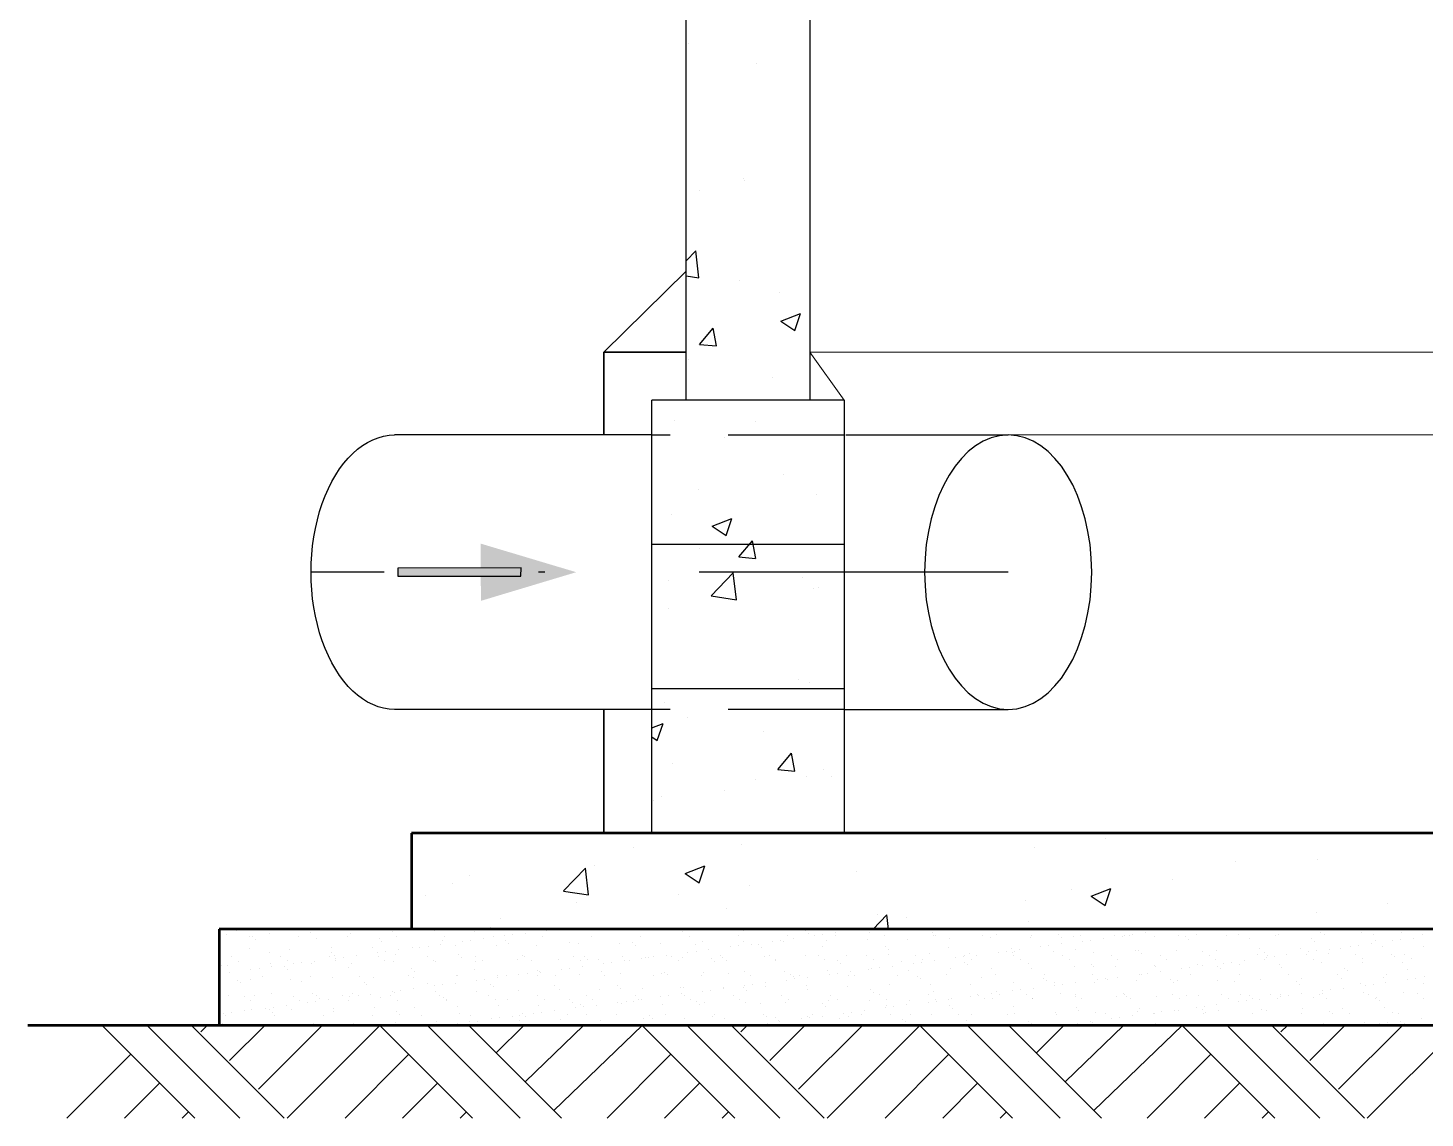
# Model space of a CAD drawing. Extents: x -160 to 364724, y -100 to 7353297.
# Drawn here: x 361997.13 to 362019.74, y 7349218.53 to 7349236.17 of the extents above; entities that cross this region are included whole.
import ezdxf

# ---------------------------------------------------------------- set-up
doc = ezdxf.new("R2010")
doc.units = 0
doc.header["$LTSCALE"] = 5
for name, pattern in [('HIDDEN', [0.375, 0.25, -0.125]), ('SGC_DASHDOT', [1, 0.5, -0.25, 0, -0.25]), ('SGC_HIDDEN', [0.375, 0.25, -0.125])]:
    doc.linetypes.add(name, pattern=pattern)
doc.layers.add('AL3', color=3, linetype='Continuous', lineweight=35)
for name, color, linetype in [('GER-SIMBOLOS', 1, 'Continuous'), ('PAREDE CONCRETO CORTE', 5, 'Continuous'), ('Paredes', 7, 'Continuous'), ('SGC-Eixos', 253, 'SGC_DASHDOT'), ('SGC-PONTAS', 1, 'SGC_HIDDEN'), ('SGC-Tubos (Desenho Bifilar)', 3, 'Continuous'), ('VEGETAÇÃO', 7, 'Continuous'), ('VISTA 2', 2, 'Continuous'), ('VISTA 3', 3, 'Continuous')]:
    doc.layers.add(name, color=color, linetype=linetype)

msp = doc.modelspace()

# ---------------------------------------------------------------- hatches: boundary and pattern name
at = {"linetype": 'HIDDEN', "ltscale": 40}
for points in [[(362004.462, 7349227.827), (362006.006, 7349227.365), (362004.463, 7349226.901)], [(362005.114, 7349227.433), (362005.11, 7349227.301), (362003.117, 7349227.3), (362003.12, 7349227.431)]]:
    msp.add_hatch(color=256, dxfattribs=at).paths.add_polyline_path(points)

# ---------------------------------------------------------------- linework, layer by layer
for p, q in [((362003.12, 7349227.431), (362003.117, 7349227.3)), ((362003.117, 7349227.3), (362005.11, 7349227.301)), ((362005.114, 7349227.433), (362003.12, 7349227.431)), ((362005.11, 7349227.301), (362005.114, 7349227.433))]:
    msp.add_line(p, q, dxfattribs=at)
at = {"layer": 'AL3', "linetype": 'Continuous', "lineweight": 30}
msp.add_line((362006.452, 7349230.925), (362007.786, 7349232.233), dxfattribs=at)
at = {"layer": 'AL3'}
for p, q in [((362006.452, 7349229.585), (362006.452, 7349230.925)), ((362007.786, 7349230.925), (362006.452, 7349230.925)), ((362006.452, 7349223.145), (362006.452, 7349225.145))]:
    msp.add_line(p, q, dxfattribs=at)
at = {"layer": 'GER-SIMBOLOS'}
for p, q in [((361999.834, 7349218.533), (361998.334, 7349220.033)), ((362000.563, 7349218.533), (361999.063, 7349220.033)), ((362001.281, 7349218.533), (361999.781, 7349220.033)), ((361999.932, 7349219.931), (362000.034, 7349220.033)), ((362000.397, 7349219.465), (362000.966, 7349220.033)), ((362000.863, 7349218.999), (362001.897, 7349220.033)), ((362001.329, 7349218.533), (362002.829, 7349220.033)), ((362004.329, 7349218.533), (362002.829, 7349220.033)), ((362005.1, 7349218.533), (362003.6, 7349220.033)), ((362005.766, 7349218.533), (362004.266, 7349220.033)), ((362004.713, 7349219.587), (362005.16, 7349220.033)), ((362005.179, 7349219.121), (362006.125, 7349220.033)), ((362005.645, 7349218.655), (362007.074, 7349220.033)), ((362008.574, 7349218.533), (362007.074, 7349220.033)), ((362009.303, 7349218.533), (362007.803, 7349220.033)), ((362010.021, 7349218.533), (362008.521, 7349220.033)), ((362008.672, 7349219.931), (362008.774, 7349220.033)), ((362009.138, 7349219.465), (362009.706, 7349220.033)), ((362009.603, 7349218.999), (362010.638, 7349220.033)), ((362010.069, 7349218.533), (362011.569, 7349220.033)), ((362013.069, 7349218.533), (362011.569, 7349220.033)), ((362013.841, 7349218.533), (362012.341, 7349220.033)), ((362014.506, 7349218.533), (362013.006, 7349220.033)), ((362013.453, 7349219.587), (362013.9, 7349220.033)), ((362013.919, 7349219.121), (362014.865, 7349220.033)), ((362014.385, 7349218.655), (362015.814, 7349220.033)), ((362017.314, 7349218.533), (362015.814, 7349220.033)), ((362018.043, 7349218.533), (362016.543, 7349220.033)), ((362018.762, 7349218.533), (362017.262, 7349220.033)), ((362017.412, 7349219.931), (362017.515, 7349220.033)), ((362017.878, 7349219.465), (362018.446, 7349220.033)), ((362018.343, 7349218.999), (362019.378, 7349220.033)), ((362018.809, 7349218.533), (362020.309, 7349220.033)), ((361997.765, 7349218.533), (361998.797, 7349219.565)), ((362002.265, 7349218.533), (362003.297, 7349219.565)), ((362006.505, 7349218.533), (362007.537, 7349219.565)), ((362011.005, 7349218.533), (362012.037, 7349219.565)), ((362015.245, 7349218.533), (362016.277, 7349219.565)), ((361998.697, 7349218.533), (361999.263, 7349219.1)), ((362003.197, 7349218.533), (362003.763, 7349219.1)), ((362007.437, 7349218.533), (362008.003, 7349219.1)), ((362011.937, 7349218.533), (362012.503, 7349219.1)), ((362016.177, 7349218.533), (362016.743, 7349219.1)), ((361999.628, 7349218.533), (361999.729, 7349218.634)), ((362004.128, 7349218.533), (362004.229, 7349218.634)), ((362008.368, 7349218.533), (362008.469, 7349218.634)), ((362012.868, 7349218.533), (362012.969, 7349218.634)), ((362017.109, 7349218.533), (362017.209, 7349218.634))]:
    msp.add_line(p, q, dxfattribs=at)
at = {"layer": 'PAREDE CONCRETO CORTE'}
for p, q in [((362009.786, 7349240.147), (362009.786, 7349230.147)), ((362007.786, 7349230.147), (362007.786, 7349236.647)), ((362007.23, 7349223.145), (362007.23, 7349230.147)), ((362010.342, 7349230.147), (362007.23, 7349230.147)), ((362009.786, 7349230.147), (362007.786, 7349230.147)), ((362010.342, 7349230.147), (362010.342, 7349223.141)), ((362010.342, 7349227.812), (362007.23, 7349227.812)), ((362010.342, 7349225.476), (362007.23, 7349225.476))]:
    msp.add_line(p, q, dxfattribs=at)
at = {"layer": 'Paredes', "color": 2, "linetype": 'Continuous', "lineweight": 0}
for p, q in [((362010.342, 7349230.147), (362009.786, 7349230.925)), ((362029.786, 7349230.925), (362009.786, 7349230.925)), ((362010.371, 7349229.585), (362029.23, 7349229.585))]:
    msp.add_line(p, q, dxfattribs=at)
at = {"layer": 'SGC-Eixos', "ltscale": 2}
msp.add_line((362012.997, 7349227.365), (362001.716, 7349227.365), dxfattribs=at)
at = {"layer": 'SGC-PONTAS', "ltscale": 1.5}
for p, q in [((362010.342, 7349229.581), (362007.23, 7349229.581)), ((362010.342, 7349225.141), (362007.23, 7349225.141))]:
    msp.add_line(p, q, dxfattribs=at)
at = {"layer": 'SGC-Tubos (Desenho Bifilar)'}
for p, q in [((362007.23, 7349229.585), (362003.068, 7349229.585)), ((362010.371, 7349229.585), (362012.997, 7349229.585)), ((362007.23, 7349225.145), (362003.068, 7349225.145)), ((362010.342, 7349225.145), (362012.997, 7349225.145))]:
    msp.add_line(p, q, dxfattribs=at)
at = {"layer": 'SGC-Tubos (Desenho Bifilar)', "extrusion": (0, 0, -1)}
msp.add_ellipse((362003.068, 7349227.365), major_axis=(0, -2.22), ratio=0.60934, start_param=0, end_param=3.141593, dxfattribs=at)
msp.add_ellipse((362012.997, 7349227.365), major_axis=(0, -2.22), ratio=0.609336, dxfattribs=at)
at = {"layer": 'VEGETAÇÃO', "color": 1, "linetype": 'Continuous'}
for p, q in [((362007.828, 7349235.912), (362007.828, 7349235.912)), ((362008.929, 7349235.595), (362008.929, 7349235.595)), ((362008.714, 7349233.738), (362008.714, 7349233.738)), ((362008.726, 7349233.701), (362008.726, 7349233.701)), ((362008.009, 7349233.537), (362008.009, 7349233.537)), ((362007.786, 7349232.401), (362007.941, 7349232.563)), ((362007.992, 7349232.128), (362007.941, 7349232.563)), ((362007.786, 7349232.16), (362007.992, 7349232.128)), ((362008.656, 7349232.085), (362008.656, 7349232.085)), ((362009.293, 7349231.888), (362009.293, 7349231.888)), ((362009.317, 7349231.426), (362009.637, 7349231.549)), ((362009.544, 7349231.273), (362009.637, 7349231.549)), ((362008.002, 7349231.05), (362008.222, 7349231.313)), ((362008.276, 7349231.026), (362008.224, 7349231.313)), ((362009.317, 7349231.426), (362009.544, 7349231.273)), ((362008.002, 7349231.05), (362008.275, 7349231.026)), ((362007.82, 7349230.809), (362007.82, 7349230.809)), ((362009.185, 7349230.51), (362009.185, 7349230.51)), ((362009.953, 7349230.146), (362009.953, 7349230.146)), ((362007.605, 7349229.824), (362007.605, 7349229.824)), ((362008.915, 7349229.805), (362008.915, 7349229.805)), ((362008.403, 7349229.552), (362008.403, 7349229.552)), ((362009.367, 7349228.938), (362009.367, 7349228.938)), ((362007.982, 7349228.707), (362007.982, 7349228.707)), ((362009.897, 7349228.624), (362009.897, 7349228.624)), ((362007.55, 7349228.302), (362007.55, 7349228.302)), ((362008.204, 7349228.111), (362008.524, 7349228.233)), ((362008.432, 7349227.957), (362008.524, 7349228.234)), ((362008.204, 7349228.111), (362008.432, 7349227.957)), ((362007.995, 7349227.748), (362007.995, 7349227.748)), ((362008.636, 7349227.611), (362008.857, 7349227.874)), ((362008.911, 7349227.587), (362008.858, 7349227.874)), ((362008.636, 7349227.611), (362008.91, 7349227.587)), ((362008.191, 7349226.981), (362008.547, 7349227.352)), ((362008.598, 7349226.918), (362008.547, 7349227.352)), ((362009.667, 7349227.283), (362009.667, 7349227.283)), ((362007.493, 7349227.228), (362007.493, 7349227.228)), ((362009.842, 7349227.102), (362009.842, 7349227.102)), ((362009.934, 7349227.125), (362009.934, 7349227.125)), ((362008.191, 7349226.981), (362008.598, 7349226.918)), ((362007.494, 7349226.78), (362007.494, 7349226.78)), ((362008.464, 7349225.48), (362008.464, 7349225.48)), ((362009.608, 7349225.631), (362009.608, 7349225.631)), ((362009.786, 7349225.58), (362009.786, 7349225.58)), ((362007.439, 7349225.258), (362007.439, 7349225.258)), ((362007.806, 7349225.02), (362007.806, 7349225.02)), ((362007.23, 7349224.848), (362007.412, 7349224.918)), ((362007.319, 7349224.642), (362007.412, 7349224.918)), ((362009.044, 7349224.788), (362009.044, 7349224.788)), ((362007.23, 7349224.702), (362007.319, 7349224.642)), ((362009.271, 7349224.172), (362009.491, 7349224.435)), ((362009.545, 7349224.148), (362009.492, 7349224.435)), ((362007.567, 7349224.277), (362007.567, 7349224.277)), ((362009.271, 7349224.172), (362009.544, 7349224.148)), ((362010.008, 7349224.174), (362010.008, 7349224.174)), ((362008.902, 7349224.016), (362008.902, 7349224.016)), ((362009.73, 7349224.058), (362009.73, 7349224.058)), ((362010.137, 7349224.056), (362010.137, 7349224.056)), ((362007.261, 7349223.677), (362007.261, 7349223.677)), ((362007.383, 7349223.736), (362007.383, 7349223.736)), ((362008.406, 7349223.828), (362008.406, 7349223.828)), ((362008.684, 7349222.96), (362008.684, 7349222.96)), ((362014.574, 7349223.054), (362014.574, 7349223.054)), ((362006.938, 7349222.918), (362006.938, 7349222.918)), ((362013.429, 7349222.903), (362013.429, 7349222.903)), ((362018.007, 7349222.717), (362018.007, 7349222.717)), ((362005.8, 7349222.207), (362006.156, 7349222.578)), ((362006.207, 7349222.144), (362006.156, 7349222.578)), ((362006.309, 7349222.617), (362006.309, 7349222.617)), ((362007.769, 7349222.492), (362008.089, 7349222.615)), ((362007.769, 7349222.492), (362007.997, 7349222.339)), ((362007.997, 7349222.339), (362008.09, 7349222.615)), ((362010.542, 7349222.523), (362010.542, 7349222.523)), ((362016.683, 7349222.691), (362016.683, 7349222.691)), ((362004, 7349222.324), (362004, 7349222.324)), ((362004.272, 7349222.46), (362004.272, 7349222.46)), ((362008.81, 7349222.295), (362008.81, 7349222.295)), ((362015.66, 7349222.395), (362015.66, 7349222.395)), ((362003.562, 7349222.128), (362003.562, 7349222.128)), ((362005.8, 7349222.206), (362006.207, 7349222.143)), ((362007.666, 7349222.144), (362007.666, 7349222.144)), ((362013.285, 7349222.053), (362013.285, 7349222.053)), ((362014.017, 7349222.233), (362014.017, 7349222.233)), ((362014.34, 7349222.126), (362014.66, 7349222.249)), ((362014.34, 7349222.126), (362014.567, 7349221.972)), ((362014.567, 7349221.972), (362014.66, 7349222.249)), ((362006.003, 7349222.025), (362006.003, 7349222.025)), ((362008.443, 7349221.922), (362008.443, 7349221.922)), ((362010.813, 7349221.589), (362011.036, 7349221.821)), ((362010.884, 7349221.819), (362010.884, 7349221.819)), ((362011.063, 7349221.589), (362011.036, 7349221.821)), ((362017.99, 7349221.859), (362017.99, 7349221.859)), ((362019.135, 7349222.009), (362019.135, 7349222.009)), ((362004.61, 7349221.589), (362004.628, 7349221.611)), ((362004.633, 7349221.589), (362004.629, 7349221.611)), ((362004.778, 7349221.764), (362004.778, 7349221.764)), ((362005.661, 7349221.587), (362005.661, 7349221.587)), ((362006.356, 7349221.587), (362006.356, 7349221.587)), ((362010.976, 7349221.76), (362010.976, 7349221.76)), ((362011.35, 7349221.775), (362011.35, 7349221.775)), ((362013.325, 7349221.716), (362013.325, 7349221.716)), ((362015.765, 7349221.613), (362015.765, 7349221.613)), ((362000.354, 7349221.497), (362000.354, 7349221.497)), ((362000.508, 7349221.566), (362000.508, 7349221.566)), ((362000.64, 7349221.584), (362000.64, 7349221.584)), ((362000.717, 7349221.464), (362000.717, 7349221.464)), ((362000.768, 7349221.463), (362000.768, 7349221.463)), ((362000.815, 7349221.42), (362000.815, 7349221.42)), ((362001.04, 7349221.521), (362001.04, 7349221.521)), ((362001.508, 7349221.466), (362001.508, 7349221.466)), ((362001.704, 7349221.53), (362001.704, 7349221.53)), ((362001.8, 7349221.441), (362001.8, 7349221.441)), ((362002.299, 7349221.467), (362002.299, 7349221.467)), ((362002.354, 7349221.527), (362002.354, 7349221.527)), ((362002.816, 7349221.432), (362002.816, 7349221.432)), ((362002.863, 7349221.389), (362002.863, 7349221.389)), ((362003.04, 7349221.551), (362003.04, 7349221.551)), ((362003.09, 7349221.469), (362003.09, 7349221.469)), ((362003.705, 7349221.56), (362003.705, 7349221.56)), ((362003.847, 7349221.41), (362003.847, 7349221.41)), ((362003.881, 7349221.47), (362003.881, 7349221.47)), ((362004.161, 7349221.39), (362004.161, 7349221.39)), ((362004.293, 7349221.407), (362004.293, 7349221.407)), ((362004.355, 7349221.557), (362004.355, 7349221.557)), ((362004.5, 7349221.434), (362004.5, 7349221.434)), ((362004.672, 7349221.472), (362004.672, 7349221.472)), ((362004.845, 7349221.48), (362004.845, 7349221.48)), ((362004.864, 7349221.401), (362004.864, 7349221.401)), ((362004.977, 7349221.497), (362004.977, 7349221.497)), ((362005.041, 7349221.581), (362005.041, 7349221.581)), ((362005.183, 7349221.524), (362005.183, 7349221.524)), ((362005.463, 7349221.473), (362005.463, 7349221.473)), ((362005.528, 7349221.57), (362005.528, 7349221.57)), ((362005.674, 7349221.581), (362005.674, 7349221.581)), ((362005.895, 7349221.379), (362005.895, 7349221.379)), ((362006.254, 7349221.475), (362006.254, 7349221.475)), ((362006.714, 7349221.36), (362006.714, 7349221.36)), ((362006.911, 7349221.37), (362006.911, 7349221.37)), ((362007.045, 7349221.476), (362007.045, 7349221.476)), ((362007.722, 7349221.55), (362007.722, 7349221.55)), ((362007.836, 7349221.477), (362007.836, 7349221.477)), ((362008.05, 7349221.382), (362008.05, 7349221.382)), ((362008.627, 7349221.479), (362008.627, 7349221.479)), ((362008.706, 7349221.57), (362008.706, 7349221.57)), ((362008.715, 7349221.39), (362008.715, 7349221.39)), ((362009.181, 7349221.393), (362009.181, 7349221.393)), ((362009.313, 7349221.41), (362009.313, 7349221.41)), ((362009.365, 7349221.387), (362009.365, 7349221.387)), ((362009.418, 7349221.48), (362009.418, 7349221.48)), ((362009.52, 7349221.438), (362009.52, 7349221.438)), ((362009.723, 7349221.562), (362009.723, 7349221.562)), ((362009.769, 7349221.519), (362009.769, 7349221.519)), ((362009.865, 7349221.483), (362009.865, 7349221.483)), ((362009.997, 7349221.5), (362009.997, 7349221.5)), ((362010.051, 7349221.412), (362010.051, 7349221.412)), ((362010.204, 7349221.528), (362010.204, 7349221.528)), ((362010.209, 7349221.482), (362010.209, 7349221.482)), ((362010.549, 7349221.573), (362010.549, 7349221.573)), ((362010.715, 7349221.42), (362010.715, 7349221.42)), ((362010.754, 7349221.539), (362010.754, 7349221.539)), ((362011, 7349221.483), (362011, 7349221.483)), ((362011.365, 7349221.417), (362011.365, 7349221.417)), ((362011.77, 7349221.53), (362011.77, 7349221.53)), ((362011.791, 7349221.485), (362011.791, 7349221.485)), ((362011.817, 7349221.487), (362011.817, 7349221.487)), ((362012.051, 7349221.442), (362012.051, 7349221.442)), ((362012.582, 7349221.486), (362012.582, 7349221.486)), ((362012.716, 7349221.45), (362012.716, 7349221.45)), ((362012.802, 7349221.508), (362012.802, 7349221.508)), ((362013.366, 7349221.447), (362013.366, 7349221.447)), ((362013.373, 7349221.487), (362013.373, 7349221.487)), ((362013.818, 7349221.499), (362013.818, 7349221.499)), ((362013.865, 7349221.456), (362013.865, 7349221.456)), ((362014.052, 7349221.472), (362014.052, 7349221.472)), ((362014.164, 7349221.489), (362014.164, 7349221.489)), ((362014.201, 7349221.396), (362014.201, 7349221.396)), ((362014.333, 7349221.414), (362014.333, 7349221.414)), ((362014.54, 7349221.441), (362014.54, 7349221.441)), ((362014.717, 7349221.481), (362014.717, 7349221.481)), ((362014.849, 7349221.477), (362014.849, 7349221.477)), ((362014.885, 7349221.486), (362014.885, 7349221.486)), ((362014.955, 7349221.49), (362014.955, 7349221.49)), ((362015.017, 7349221.504), (362015.017, 7349221.504)), ((362015.224, 7349221.531), (362015.224, 7349221.531)), ((362015.366, 7349221.477), (362015.366, 7349221.477)), ((362015.569, 7349221.576), (362015.569, 7349221.576)), ((362015.746, 7349221.492), (362015.746, 7349221.492)), ((362015.866, 7349221.468), (362015.866, 7349221.468)), ((362015.913, 7349221.425), (362015.913, 7349221.425)), ((362016.052, 7349221.502), (362016.052, 7349221.502)), ((362016.537, 7349221.493), (362016.537, 7349221.493)), ((362016.717, 7349221.511), (362016.717, 7349221.511)), ((362016.897, 7349221.446), (362016.897, 7349221.446)), ((362017.328, 7349221.495), (362017.328, 7349221.495)), ((362017.367, 7349221.507), (362017.367, 7349221.507)), ((362017.913, 7349221.437), (362017.913, 7349221.437)), ((362017.96, 7349221.394), (362017.96, 7349221.394)), ((362018.053, 7349221.532), (362018.053, 7349221.532)), ((362018.119, 7349221.496), (362018.119, 7349221.496)), ((362018.718, 7349221.541), (362018.718, 7349221.541)), ((362018.91, 7349221.498), (362018.91, 7349221.498)), ((362018.945, 7349221.414), (362018.945, 7349221.414)), ((362019.221, 7349221.4), (362019.221, 7349221.4)), ((362019.354, 7349221.417), (362019.354, 7349221.417)), ((362019.368, 7349221.538), (362019.368, 7349221.538)), ((362019.56, 7349221.444), (362019.56, 7349221.444)), ((362019.701, 7349221.499), (362019.701, 7349221.499)), ((362000.429, 7349221.142), (362000.429, 7349221.142)), ((362000.712, 7349221.27), (362000.712, 7349221.27)), ((362001.036, 7349221.218), (362001.036, 7349221.218)), ((362001.22, 7349221.144), (362001.22, 7349221.144)), ((362001.362, 7349221.267), (362001.362, 7349221.267)), ((362002.011, 7349221.145), (362002.011, 7349221.145)), ((362002.048, 7349221.292), (362002.048, 7349221.292)), ((362002.052, 7349221.209), (362002.052, 7349221.209)), ((362002.099, 7349221.166), (362002.099, 7349221.166)), ((362002.242, 7349221.137), (362002.242, 7349221.137)), ((362002.449, 7349221.164), (362002.449, 7349221.164)), ((362002.713, 7349221.3), (362002.713, 7349221.3)), ((362002.794, 7349221.21), (362002.794, 7349221.21)), ((362002.802, 7349221.147), (362002.802, 7349221.147)), ((362002.926, 7349221.227), (362002.926, 7349221.227)), ((362003.084, 7349221.187), (362003.084, 7349221.187)), ((362003.132, 7349221.254), (362003.132, 7349221.254)), ((362003.363, 7349221.297), (362003.363, 7349221.297)), ((362003.477, 7349221.3), (362003.477, 7349221.3)), ((362003.593, 7349221.148), (362003.593, 7349221.148)), ((362003.609, 7349221.317), (362003.609, 7349221.317)), ((362003.816, 7349221.344), (362003.816, 7349221.344)), ((362004.049, 7349221.322), (362004.049, 7349221.322)), ((362004.1, 7349221.178), (362004.1, 7349221.178)), ((362004.147, 7349221.135), (362004.147, 7349221.135)), ((362004.384, 7349221.149), (362004.384, 7349221.149)), ((362004.713, 7349221.33), (362004.713, 7349221.33)), ((362004.91, 7349221.358), (362004.91, 7349221.358)), ((362005.131, 7349221.156), (362005.131, 7349221.156)), ((362005.175, 7349221.151), (362005.175, 7349221.151)), ((362005.363, 7349221.327), (362005.363, 7349221.327)), ((362005.966, 7349221.152), (362005.966, 7349221.152)), ((362006.049, 7349221.352), (362006.049, 7349221.352)), ((362006.148, 7349221.147), (362006.148, 7349221.147)), ((362006.757, 7349221.154), (362006.757, 7349221.154)), ((362006.958, 7349221.327), (362006.958, 7349221.327)), ((362007.262, 7349221.14), (362007.262, 7349221.14)), ((362007.364, 7349221.357), (362007.364, 7349221.357)), ((362007.469, 7349221.168), (362007.469, 7349221.168)), ((362007.548, 7349221.155), (362007.548, 7349221.155)), ((362007.814, 7349221.213), (362007.814, 7349221.213)), ((362007.943, 7349221.347), (362007.943, 7349221.347)), ((362007.946, 7349221.23), (362007.946, 7349221.23)), ((362008.152, 7349221.258), (362008.152, 7349221.258)), ((362008.339, 7349221.157), (362008.339, 7349221.157)), ((362008.497, 7349221.303), (362008.497, 7349221.303)), ((362008.63, 7349221.32), (362008.63, 7349221.32)), ((362008.836, 7349221.348), (362008.836, 7349221.348)), ((362008.959, 7349221.339), (362008.959, 7349221.339)), ((362009.006, 7349221.296), (362009.006, 7349221.296)), ((362009.058, 7349221.152), (362009.058, 7349221.152)), ((362009.13, 7349221.158), (362009.13, 7349221.158)), ((362009.723, 7349221.161), (362009.723, 7349221.161)), ((362009.921, 7349221.16), (362009.921, 7349221.16)), ((362009.99, 7349221.316), (362009.99, 7349221.316)), ((362010.373, 7349221.158), (362010.373, 7349221.158)), ((362010.712, 7349221.161), (362010.712, 7349221.161)), ((362011.007, 7349221.307), (362011.007, 7349221.307)), ((362011.054, 7349221.265), (362011.054, 7349221.265)), ((362011.059, 7349221.182), (362011.059, 7349221.182)), ((362011.503, 7349221.162), (362011.503, 7349221.162)), ((362011.724, 7349221.191), (362011.724, 7349221.191)), ((362012.038, 7349221.285), (362012.038, 7349221.285)), ((362012.282, 7349221.144), (362012.282, 7349221.144)), ((362012.294, 7349221.164), (362012.294, 7349221.164)), ((362012.373, 7349221.188), (362012.373, 7349221.188)), ((362012.489, 7349221.171), (362012.489, 7349221.171)), ((362012.834, 7349221.216), (362012.834, 7349221.216)), ((362012.966, 7349221.234), (362012.966, 7349221.234)), ((362013.054, 7349221.276), (362013.054, 7349221.276)), ((362013.06, 7349221.212), (362013.06, 7349221.212)), ((362013.085, 7349221.165), (362013.085, 7349221.165)), ((362013.101, 7349221.233), (362013.101, 7349221.233)), ((362013.173, 7349221.261), (362013.173, 7349221.261)), ((362013.518, 7349221.306), (362013.518, 7349221.306)), ((362013.65, 7349221.324), (362013.65, 7349221.324)), ((362013.724, 7349221.221), (362013.724, 7349221.221)), ((362013.856, 7349221.351), (362013.856, 7349221.351)), ((362013.876, 7349221.167), (362013.876, 7349221.167)), ((362014.086, 7349221.254), (362014.086, 7349221.254)), ((362014.374, 7349221.218), (362014.374, 7349221.218)), ((362014.667, 7349221.168), (362014.667, 7349221.168)), ((362015.06, 7349221.242), (362015.06, 7349221.242)), ((362015.102, 7349221.245), (362015.102, 7349221.245)), ((362015.149, 7349221.202), (362015.149, 7349221.202)), ((362015.458, 7349221.17), (362015.458, 7349221.17)), ((362015.725, 7349221.251), (362015.725, 7349221.251)), ((362016.134, 7349221.223), (362016.134, 7349221.223)), ((362016.249, 7349221.171), (362016.249, 7349221.171)), ((362016.375, 7349221.248), (362016.375, 7349221.248)), ((362017.04, 7349221.172), (362017.04, 7349221.172)), ((362017.061, 7349221.272), (362017.061, 7349221.272)), ((362017.15, 7349221.214), (362017.15, 7349221.214)), ((362017.197, 7349221.171), (362017.197, 7349221.171)), ((362017.302, 7349221.147), (362017.302, 7349221.147)), ((362017.509, 7349221.174), (362017.509, 7349221.174)), ((362017.726, 7349221.281), (362017.726, 7349221.281)), ((362017.831, 7349221.174), (362017.831, 7349221.174)), ((362017.854, 7349221.22), (362017.854, 7349221.22)), ((362017.986, 7349221.237), (362017.986, 7349221.237)), ((362018.181, 7349221.191), (362018.181, 7349221.191)), ((362018.193, 7349221.264), (362018.193, 7349221.264)), ((362018.375, 7349221.278), (362018.375, 7349221.278)), ((362018.538, 7349221.31), (362018.538, 7349221.31)), ((362018.622, 7349221.175), (362018.622, 7349221.175)), ((362018.67, 7349221.327), (362018.67, 7349221.327)), ((362018.876, 7349221.354), (362018.876, 7349221.354)), ((362019.061, 7349221.303), (362019.061, 7349221.303)), ((362019.198, 7349221.183), (362019.198, 7349221.183)), ((362019.244, 7349221.14), (362019.244, 7349221.14)), ((362019.413, 7349221.177), (362019.413, 7349221.177)), ((362019.726, 7349221.311), (362019.726, 7349221.311)), ((362000.272, 7349220.995), (362000.272, 7349220.995)), ((362000.37, 7349221.007), (362000.37, 7349221.007)), ((362000.536, 7349221.074), (362000.536, 7349221.074)), ((362000.742, 7349220.94), (362000.742, 7349220.94)), ((362000.875, 7349220.957), (362000.875, 7349220.957)), ((362001.056, 7349221.032), (362001.056, 7349221.032)), ((362001.081, 7349220.984), (362001.081, 7349220.984)), ((362001.289, 7349220.986), (362001.289, 7349220.986)), ((362001.327, 7349221.076), (362001.327, 7349221.076)), ((362001.336, 7349220.943), (362001.336, 7349220.943)), ((362001.426, 7349221.03), (362001.426, 7349221.03)), ((362001.558, 7349221.047), (362001.558, 7349221.047)), ((362001.72, 7349221.04), (362001.72, 7349221.04)), ((362001.765, 7349221.074), (362001.765, 7349221.074)), ((362002.11, 7349221.12), (362002.11, 7349221.12)), ((362002.118, 7349221.077), (362002.118, 7349221.077)), ((362002.32, 7349220.964), (362002.32, 7349220.964)), ((362002.37, 7349221.037), (362002.37, 7349221.037)), ((362002.909, 7349221.078), (362002.909, 7349221.078)), ((362003.056, 7349221.062), (362003.056, 7349221.062)), ((362003.336, 7349220.955), (362003.336, 7349220.955)), ((362003.383, 7349220.912), (362003.383, 7349220.912)), ((362003.7, 7349221.08), (362003.7, 7349221.08)), ((362003.721, 7349221.07), (362003.721, 7349221.07)), ((362004.368, 7349220.933), (362004.368, 7349220.933)), ((362004.371, 7349221.067), (362004.371, 7349221.067)), ((362004.491, 7349221.081), (362004.491, 7349221.081)), ((362005.057, 7349221.092), (362005.057, 7349221.092)), ((362005.282, 7349221.083), (362005.282, 7349221.083)), ((362005.384, 7349220.924), (362005.384, 7349220.924)), ((362005.722, 7349221.1), (362005.722, 7349221.1)), ((362005.763, 7349220.943), (362005.763, 7349220.943)), ((362005.895, 7349220.96), (362005.895, 7349220.96)), ((362006.073, 7349221.084), (362006.073, 7349221.084)), ((362006.101, 7349220.988), (362006.101, 7349220.988)), ((362006.195, 7349221.104), (362006.195, 7349221.104)), ((362006.372, 7349221.097), (362006.372, 7349221.097)), ((362006.446, 7349221.033), (362006.446, 7349221.033)), ((362006.578, 7349221.05), (362006.578, 7349221.05)), ((362006.785, 7349221.078), (362006.785, 7349221.078)), ((362006.864, 7349221.086), (362006.864, 7349221.086)), ((362007.058, 7349221.122), (362007.058, 7349221.122)), ((362007.13, 7349221.123), (362007.13, 7349221.123)), ((362007.179, 7349221.124), (362007.179, 7349221.124)), ((362007.655, 7349221.087), (362007.655, 7349221.087)), ((362007.722, 7349221.131), (362007.722, 7349221.131)), ((362008.195, 7349221.116), (362008.195, 7349221.116)), ((362008.242, 7349221.073), (362008.242, 7349221.073)), ((362008.372, 7349221.127), (362008.372, 7349221.127)), ((362008.446, 7349221.088), (362008.446, 7349221.088)), ((362009.227, 7349221.093), (362009.227, 7349221.093)), ((362009.237, 7349221.09), (362009.237, 7349221.09)), ((362010.028, 7349221.091), (362010.028, 7349221.091)), ((362010.067, 7349220.922), (362010.067, 7349220.922)), ((362010.243, 7349221.085), (362010.243, 7349221.085)), ((362010.29, 7349221.042), (362010.29, 7349221.042)), ((362010.731, 7349220.931), (362010.731, 7349220.931)), ((362010.783, 7349220.946), (362010.783, 7349220.946)), ((362010.819, 7349221.093), (362010.819, 7349221.093)), ((362010.915, 7349220.964), (362010.915, 7349220.964)), ((362011.121, 7349220.991), (362011.121, 7349220.991)), ((362011.275, 7349221.062), (362011.275, 7349221.062)), ((362011.381, 7349220.928), (362011.381, 7349220.928)), ((362011.466, 7349221.036), (362011.466, 7349221.036)), ((362011.599, 7349221.054), (362011.599, 7349221.054)), ((362011.61, 7349221.094), (362011.61, 7349221.094)), ((362011.805, 7349221.081), (362011.805, 7349221.081)), ((362012.067, 7349220.953), (362012.067, 7349220.953)), ((362012.15, 7349221.126), (362012.15, 7349221.126)), ((362012.291, 7349221.053), (362012.291, 7349221.053)), ((362012.338, 7349221.01), (362012.338, 7349221.01)), ((362012.401, 7349221.096), (362012.401, 7349221.096)), ((362012.732, 7349220.961), (362012.732, 7349220.961)), ((362013.192, 7349221.097), (362013.192, 7349221.097)), ((362013.322, 7349221.031), (362013.322, 7349221.031)), ((362013.382, 7349220.958), (362013.382, 7349220.958)), ((362013.983, 7349221.099), (362013.983, 7349221.099)), ((362014.068, 7349220.983), (362014.068, 7349220.983)), ((362014.339, 7349221.022), (362014.339, 7349221.022)), ((362014.385, 7349220.979), (362014.385, 7349220.979)), ((362014.733, 7349220.991), (362014.733, 7349220.991)), ((362014.774, 7349221.1), (362014.774, 7349221.1)), ((362015.37, 7349221), (362015.37, 7349221)), ((362015.382, 7349220.988), (362015.382, 7349220.988)), ((362015.565, 7349221.101), (362015.565, 7349221.101)), ((362015.803, 7349220.949), (362015.803, 7349220.949)), ((362015.935, 7349220.967), (362015.935, 7349220.967)), ((362016.068, 7349221.013), (362016.068, 7349221.013)), ((362016.142, 7349220.994), (362016.142, 7349220.994)), ((362016.356, 7349221.103), (362016.356, 7349221.103)), ((362016.386, 7349220.991), (362016.386, 7349220.991)), ((362016.433, 7349220.948), (362016.433, 7349220.948)), ((362016.487, 7349221.039), (362016.487, 7349221.039)), ((362016.619, 7349221.057), (362016.619, 7349221.057)), ((362016.733, 7349221.021), (362016.733, 7349221.021)), ((362016.825, 7349221.084), (362016.825, 7349221.084)), ((362017.147, 7349221.104), (362017.147, 7349221.104)), ((362017.17, 7349221.13), (362017.17, 7349221.13)), ((362017.383, 7349221.018), (362017.383, 7349221.018)), ((362017.418, 7349220.968), (362017.418, 7349220.968)), ((362017.938, 7349221.106), (362017.938, 7349221.106)), ((362018.069, 7349221.043), (362018.069, 7349221.043)), ((362018.434, 7349220.96), (362018.434, 7349220.96)), ((362018.481, 7349220.917), (362018.481, 7349220.917)), ((362018.729, 7349221.107), (362018.729, 7349221.107)), ((362018.734, 7349221.051), (362018.734, 7349221.051)), ((362019.384, 7349221.048), (362019.384, 7349221.048)), ((362019.465, 7349220.937), (362019.465, 7349220.937)), ((362019.52, 7349221.109), (362019.52, 7349221.109)), ((362000.397, 7349220.894), (362000.397, 7349220.894)), ((362000.525, 7349220.763), (362000.525, 7349220.763)), ((362000.572, 7349220.72), (362000.572, 7349220.72)), ((362000.728, 7349220.781), (362000.728, 7349220.781)), ((362000.922, 7349220.828), (362000.922, 7349220.828)), ((362001.378, 7349220.777), (362001.378, 7349220.777)), ((362001.557, 7349220.741), (362001.557, 7349220.741)), ((362001.713, 7349220.83), (362001.713, 7349220.83)), ((362002.064, 7349220.802), (362002.064, 7349220.802)), ((362002.504, 7349220.831), (362002.504, 7349220.831)), ((362002.573, 7349220.732), (362002.573, 7349220.732)), ((362002.62, 7349220.689), (362002.62, 7349220.689)), ((362002.729, 7349220.811), (362002.729, 7349220.811)), ((362003.295, 7349220.833), (362003.295, 7349220.833)), ((362003.379, 7349220.808), (362003.379, 7349220.808)), ((362003.604, 7349220.71), (362003.604, 7349220.71)), ((362003.844, 7349220.69), (362003.844, 7349220.69)), ((362004.05, 7349220.717), (362004.05, 7349220.717)), ((362004.065, 7349220.832), (362004.065, 7349220.832)), ((362004.086, 7349220.834), (362004.086, 7349220.834)), ((362004.395, 7349220.763), (362004.395, 7349220.763)), ((362004.527, 7349220.78), (362004.527, 7349220.78)), ((362004.621, 7349220.701), (362004.621, 7349220.701)), ((362004.729, 7349220.841), (362004.729, 7349220.841)), ((362004.734, 7349220.807), (362004.734, 7349220.807)), ((362004.877, 7349220.836), (362004.877, 7349220.836)), ((362005.079, 7349220.853), (362005.079, 7349220.853)), ((362005.211, 7349220.87), (362005.211, 7349220.87)), ((362005.379, 7349220.838), (362005.379, 7349220.838)), ((362005.418, 7349220.898), (362005.418, 7349220.898)), ((362005.431, 7349220.881), (362005.431, 7349220.881)), ((362005.668, 7349220.837), (362005.668, 7349220.837)), ((362006.065, 7349220.862), (362006.065, 7349220.862)), ((362006.416, 7349220.901), (362006.416, 7349220.901)), ((362006.459, 7349220.838), (362006.459, 7349220.838)), ((362006.73, 7349220.871), (362006.73, 7349220.871)), ((362007.25, 7349220.84), (362007.25, 7349220.84)), ((362007.38, 7349220.868), (362007.38, 7349220.868)), ((362007.432, 7349220.893), (362007.432, 7349220.893)), ((362007.479, 7349220.85), (362007.479, 7349220.85)), ((362008.041, 7349220.841), (362008.041, 7349220.841)), ((362008.066, 7349220.892), (362008.066, 7349220.892)), ((362008.463, 7349220.87), (362008.463, 7349220.87)), ((362008.731, 7349220.901), (362008.731, 7349220.901)), ((362008.832, 7349220.843), (362008.832, 7349220.843)), ((362008.864, 7349220.694), (362008.864, 7349220.694)), ((362009.07, 7349220.721), (362009.07, 7349220.721)), ((362009.381, 7349220.898), (362009.381, 7349220.898)), ((362009.415, 7349220.766), (362009.415, 7349220.766)), ((362009.48, 7349220.862), (362009.48, 7349220.862)), ((362009.526, 7349220.819), (362009.526, 7349220.819)), ((362009.547, 7349220.784), (362009.547, 7349220.784)), ((362009.623, 7349220.844), (362009.623, 7349220.844)), ((362009.754, 7349220.811), (362009.754, 7349220.811)), ((362010.099, 7349220.856), (362010.099, 7349220.856)), ((362010.231, 7349220.874), (362010.231, 7349220.874)), ((362010.414, 7349220.846), (362010.414, 7349220.846)), ((362010.438, 7349220.901), (362010.438, 7349220.901)), ((362010.511, 7349220.839), (362010.511, 7349220.839)), ((362011.075, 7349220.693), (362011.075, 7349220.693)), ((362011.205, 7349220.847), (362011.205, 7349220.847)), ((362011.527, 7349220.83), (362011.527, 7349220.83)), ((362011.574, 7349220.787), (362011.574, 7349220.787)), ((362011.74, 7349220.701), (362011.74, 7349220.701)), ((362011.996, 7349220.849), (362011.996, 7349220.849)), ((362012.389, 7349220.698), (362012.389, 7349220.698)), ((362012.559, 7349220.808), (362012.559, 7349220.808)), ((362012.787, 7349220.85), (362012.787, 7349220.85)), ((362013.076, 7349220.723), (362013.076, 7349220.723)), ((362013.575, 7349220.799), (362013.575, 7349220.799)), ((362013.578, 7349220.851), (362013.578, 7349220.851)), ((362013.622, 7349220.756), (362013.622, 7349220.756)), ((362013.74, 7349220.731), (362013.74, 7349220.731)), ((362013.884, 7349220.697), (362013.884, 7349220.697)), ((362014.09, 7349220.724), (362014.09, 7349220.724)), ((362014.369, 7349220.853), (362014.369, 7349220.853)), ((362014.39, 7349220.728), (362014.39, 7349220.728)), ((362014.435, 7349220.769), (362014.435, 7349220.769)), ((362014.568, 7349220.787), (362014.568, 7349220.787)), ((362014.606, 7349220.777), (362014.606, 7349220.777)), ((362014.774, 7349220.814), (362014.774, 7349220.814)), ((362015.076, 7349220.753), (362015.076, 7349220.753)), ((362015.119, 7349220.859), (362015.119, 7349220.859)), ((362015.16, 7349220.854), (362015.16, 7349220.854)), ((362015.251, 7349220.877), (362015.251, 7349220.877)), ((362015.458, 7349220.904), (362015.458, 7349220.904)), ((362015.623, 7349220.768), (362015.623, 7349220.768)), ((362015.67, 7349220.725), (362015.67, 7349220.725)), ((362015.741, 7349220.761), (362015.741, 7349220.761)), ((362015.951, 7349220.856), (362015.951, 7349220.856)), ((362016.391, 7349220.758), (362016.391, 7349220.758)), ((362016.654, 7349220.746), (362016.654, 7349220.746)), ((362016.742, 7349220.857), (362016.742, 7349220.857)), ((362017.077, 7349220.783), (362017.077, 7349220.783)), ((362017.533, 7349220.859), (362017.533, 7349220.859)), ((362017.671, 7349220.737), (362017.671, 7349220.737)), ((362017.717, 7349220.694), (362017.717, 7349220.694)), ((362017.742, 7349220.792), (362017.742, 7349220.792)), ((362018.324, 7349220.86), (362018.324, 7349220.86)), ((362018.391, 7349220.788), (362018.391, 7349220.788)), ((362018.702, 7349220.714), (362018.702, 7349220.714)), ((362018.772, 7349220.683), (362018.772, 7349220.683)), ((362018.904, 7349220.7), (362018.904, 7349220.7)), ((362019.077, 7349220.813), (362019.077, 7349220.813)), ((362019.111, 7349220.727), (362019.111, 7349220.727)), ((362019.115, 7349220.861), (362019.115, 7349220.861)), ((362019.456, 7349220.773), (362019.456, 7349220.773)), ((362019.588, 7349220.79), (362019.588, 7349220.79)), ((362019.718, 7349220.706), (362019.718, 7349220.706)), ((362019.742, 7349220.822), (362019.742, 7349220.822)), ((362000.386, 7349220.518), (362000.386, 7349220.518)), ((362000.634, 7349220.506), (362000.634, 7349220.506)), ((362000.793, 7349220.518), (362000.793, 7349220.518)), ((362001.072, 7349220.542), (362001.072, 7349220.542)), ((362001.425, 7349220.508), (362001.425, 7349220.508)), ((362001.736, 7349220.551), (362001.736, 7349220.551)), ((362001.809, 7349220.509), (362001.809, 7349220.509)), ((362001.856, 7349220.466), (362001.856, 7349220.466)), ((362002.216, 7349220.509), (362002.216, 7349220.509)), ((362002.344, 7349220.493), (362002.344, 7349220.493)), ((362002.386, 7349220.548), (362002.386, 7349220.548)), ((362002.476, 7349220.51), (362002.476, 7349220.51)), ((362002.683, 7349220.537), (362002.683, 7349220.537)), ((362002.841, 7349220.487), (362002.841, 7349220.487)), ((362003.007, 7349220.511), (362003.007, 7349220.511)), ((362003.028, 7349220.583), (362003.028, 7349220.583)), ((362003.072, 7349220.572), (362003.072, 7349220.572)), ((362003.16, 7349220.6), (362003.16, 7349220.6)), ((362003.366, 7349220.627), (362003.366, 7349220.627)), ((362003.711, 7349220.673), (362003.711, 7349220.673)), ((362003.737, 7349220.581), (362003.737, 7349220.581)), ((362003.798, 7349220.512), (362003.798, 7349220.512)), ((362003.857, 7349220.478), (362003.857, 7349220.478)), ((362004.387, 7349220.578), (362004.387, 7349220.578)), ((362004.589, 7349220.513), (362004.589, 7349220.513)), ((362004.667, 7349220.658), (362004.667, 7349220.658)), ((362004.888, 7349220.456), (362004.888, 7349220.456)), ((362005.073, 7349220.603), (362005.073, 7349220.603)), ((362005.38, 7349220.515), (362005.38, 7349220.515)), ((362005.652, 7349220.679), (362005.652, 7349220.679)), ((362005.738, 7349220.611), (362005.738, 7349220.611)), ((362006.171, 7349220.516), (362006.171, 7349220.516)), ((362006.388, 7349220.608), (362006.388, 7349220.608)), ((362006.668, 7349220.67), (362006.668, 7349220.67)), ((362006.715, 7349220.627), (362006.715, 7349220.627)), ((362006.962, 7349220.518), (362006.962, 7349220.518)), ((362007.074, 7349220.633), (362007.074, 7349220.633)), ((362007.364, 7349220.496), (362007.364, 7349220.496)), ((362007.496, 7349220.514), (362007.496, 7349220.514)), ((362007.7, 7349220.647), (362007.7, 7349220.647)), ((362007.703, 7349220.541), (362007.703, 7349220.541)), ((362007.738, 7349220.641), (362007.738, 7349220.641)), ((362007.753, 7349220.519), (362007.753, 7349220.519)), ((362008.048, 7349220.586), (362008.048, 7349220.586)), ((362008.18, 7349220.604), (362008.18, 7349220.604)), ((362008.387, 7349220.631), (362008.387, 7349220.631)), ((362008.388, 7349220.638), (362008.388, 7349220.638)), ((362008.544, 7349220.521), (362008.544, 7349220.521)), ((362008.716, 7349220.639), (362008.716, 7349220.639)), ((362008.732, 7349220.676), (362008.732, 7349220.676)), ((362008.763, 7349220.596), (362008.763, 7349220.596)), ((362009.074, 7349220.663), (362009.074, 7349220.663)), ((362009.335, 7349220.522), (362009.335, 7349220.522)), ((362009.739, 7349220.671), (362009.739, 7349220.671)), ((362009.747, 7349220.616), (362009.747, 7349220.616)), ((362010.126, 7349220.524), (362010.126, 7349220.524)), ((362010.233, 7349220.455), (362010.233, 7349220.455)), ((362010.389, 7349220.668), (362010.389, 7349220.668)), ((362010.764, 7349220.607), (362010.764, 7349220.607)), ((362010.811, 7349220.565), (362010.811, 7349220.565)), ((362010.917, 7349220.525), (362010.917, 7349220.525)), ((362011.024, 7349220.457), (362011.024, 7349220.457)), ((362011.708, 7349220.526), (362011.708, 7349220.526)), ((362011.795, 7349220.585), (362011.795, 7349220.585)), ((362011.815, 7349220.458), (362011.815, 7349220.458)), ((362012.083, 7349220.463), (362012.083, 7349220.463)), ((362012.384, 7349220.499), (362012.384, 7349220.499)), ((362012.499, 7349220.528), (362012.499, 7349220.528)), ((362012.517, 7349220.517), (362012.517, 7349220.517)), ((362012.606, 7349220.46), (362012.606, 7349220.46)), ((362012.723, 7349220.544), (362012.723, 7349220.544)), ((362012.748, 7349220.472), (362012.748, 7349220.472)), ((362012.812, 7349220.576), (362012.812, 7349220.576)), ((362012.858, 7349220.533), (362012.858, 7349220.533)), ((362013.068, 7349220.589), (362013.068, 7349220.589)), ((362013.2, 7349220.607), (362013.2, 7349220.607)), ((362013.29, 7349220.529), (362013.29, 7349220.529)), ((362013.397, 7349220.461), (362013.397, 7349220.461)), ((362013.398, 7349220.469), (362013.398, 7349220.469)), ((362013.407, 7349220.634), (362013.407, 7349220.634)), ((362013.752, 7349220.679), (362013.752, 7349220.679)), ((362013.843, 7349220.554), (362013.843, 7349220.554)), ((362014.081, 7349220.531), (362014.081, 7349220.531)), ((362014.084, 7349220.493), (362014.084, 7349220.493)), ((362014.188, 7349220.462), (362014.188, 7349220.462)), ((362014.749, 7349220.502), (362014.749, 7349220.502)), ((362014.859, 7349220.545), (362014.859, 7349220.545)), ((362014.872, 7349220.532), (362014.872, 7349220.532)), ((362014.906, 7349220.502), (362014.906, 7349220.502)), ((362014.979, 7349220.464), (362014.979, 7349220.464)), ((362015.398, 7349220.499), (362015.398, 7349220.499)), ((362015.663, 7349220.534), (362015.663, 7349220.534)), ((362015.77, 7349220.465), (362015.77, 7349220.465)), ((362015.891, 7349220.523), (362015.891, 7349220.523)), ((362016.084, 7349220.523), (362016.084, 7349220.523)), ((362016.454, 7349220.535), (362016.454, 7349220.535)), ((362016.561, 7349220.467), (362016.561, 7349220.467)), ((362016.749, 7349220.532), (362016.749, 7349220.532)), ((362016.907, 7349220.514), (362016.907, 7349220.514)), ((362016.954, 7349220.471), (362016.954, 7349220.471)), ((362017.059, 7349220.457), (362017.059, 7349220.457)), ((362017.245, 7349220.536), (362017.245, 7349220.536)), ((362017.352, 7349220.468), (362017.352, 7349220.468)), ((362017.399, 7349220.529), (362017.399, 7349220.529)), ((362017.404, 7349220.503), (362017.404, 7349220.503)), ((362017.537, 7349220.52), (362017.537, 7349220.52)), ((362017.743, 7349220.547), (362017.743, 7349220.547)), ((362017.938, 7349220.491), (362017.938, 7349220.491)), ((362018.036, 7349220.538), (362018.036, 7349220.538)), ((362018.085, 7349220.553), (362018.085, 7349220.553)), ((362018.088, 7349220.593), (362018.088, 7349220.593)), ((362018.143, 7349220.47), (362018.143, 7349220.47)), ((362018.22, 7349220.61), (362018.22, 7349220.61)), ((362018.427, 7349220.637), (362018.427, 7349220.637)), ((362018.75, 7349220.562), (362018.75, 7349220.562)), ((362018.827, 7349220.539), (362018.827, 7349220.539)), ((362018.934, 7349220.471), (362018.934, 7349220.471)), ((362018.955, 7349220.483), (362018.955, 7349220.483)), ((362019.4, 7349220.559), (362019.4, 7349220.559)), ((362019.618, 7349220.541), (362019.618, 7349220.541)), ((362019.725, 7349220.473), (362019.725, 7349220.473)), ((362000.425, 7349220.24), (362000.425, 7349220.24)), ((362000.632, 7349220.267), (362000.632, 7349220.267)), ((362000.741, 7349220.438), (362000.741, 7349220.438)), ((362000.744, 7349220.291), (362000.744, 7349220.291)), ((362000.977, 7349220.313), (362000.977, 7349220.313)), ((362001.046, 7349220.286), (362001.046, 7349220.286)), ((362001.093, 7349220.243), (362001.093, 7349220.243)), ((362001.109, 7349220.33), (362001.109, 7349220.33)), ((362001.315, 7349220.357), (362001.315, 7349220.357)), ((362001.394, 7349220.288), (362001.394, 7349220.288)), ((362001.532, 7349220.439), (362001.532, 7349220.439)), ((362001.66, 7349220.403), (362001.66, 7349220.403)), ((362001.792, 7349220.42), (362001.792, 7349220.42)), ((362001.999, 7349220.447), (362001.999, 7349220.447)), ((362002.077, 7349220.264), (362002.077, 7349220.264)), ((362002.08, 7349220.313), (362002.08, 7349220.313)), ((362002.323, 7349220.441), (362002.323, 7349220.441)), ((362002.745, 7349220.321), (362002.745, 7349220.321)), ((362003.094, 7349220.255), (362003.094, 7349220.255)), ((362003.114, 7349220.442), (362003.114, 7349220.442)), ((362003.395, 7349220.318), (362003.395, 7349220.318)), ((362003.904, 7349220.435), (362003.904, 7349220.435)), ((362003.905, 7349220.444), (362003.905, 7349220.444)), ((362004.081, 7349220.343), (362004.081, 7349220.343)), ((362004.125, 7349220.233), (362004.125, 7349220.233)), ((362004.696, 7349220.445), (362004.696, 7349220.445)), ((362004.745, 7349220.351), (362004.745, 7349220.351)), ((362005.395, 7349220.348), (362005.395, 7349220.348)), ((362005.445, 7349220.244), (362005.445, 7349220.244)), ((362005.487, 7349220.447), (362005.487, 7349220.447)), ((362005.652, 7349220.271), (362005.652, 7349220.271)), ((362005.905, 7349220.447), (362005.905, 7349220.447)), ((362005.952, 7349220.404), (362005.952, 7349220.404)), ((362005.997, 7349220.316), (362005.997, 7349220.316)), ((362006.081, 7349220.373), (362006.081, 7349220.373)), ((362006.129, 7349220.334), (362006.129, 7349220.334)), ((362006.278, 7349220.448), (362006.278, 7349220.448)), ((362006.335, 7349220.361), (362006.335, 7349220.361)), ((362006.68, 7349220.406), (362006.68, 7349220.406)), ((362006.746, 7349220.381), (362006.746, 7349220.381)), ((362006.813, 7349220.424), (362006.813, 7349220.424)), ((362006.936, 7349220.424), (362006.936, 7349220.424)), ((362007.019, 7349220.451), (362007.019, 7349220.451)), ((362007.069, 7349220.45), (362007.069, 7349220.45)), ((362007.396, 7349220.378), (362007.396, 7349220.378)), ((362007.86, 7349220.451), (362007.86, 7349220.451)), ((362007.953, 7349220.416), (362007.953, 7349220.416)), ((362007.999, 7349220.373), (362007.999, 7349220.373)), ((362008.082, 7349220.403), (362008.082, 7349220.403)), ((362008.651, 7349220.452), (362008.651, 7349220.452)), ((362008.747, 7349220.411), (362008.747, 7349220.411)), ((362008.984, 7349220.393), (362008.984, 7349220.393)), ((362009.397, 7349220.408), (362009.397, 7349220.408)), ((362009.442, 7349220.454), (362009.442, 7349220.454)), ((362010, 7349220.385), (362010, 7349220.385)), ((362010.047, 7349220.342), (362010.047, 7349220.342)), ((362010.083, 7349220.433), (362010.083, 7349220.433)), ((362010.333, 7349220.229), (362010.333, 7349220.229)), ((362010.465, 7349220.247), (362010.465, 7349220.247)), ((362010.672, 7349220.274), (362010.672, 7349220.274)), ((362010.747, 7349220.442), (362010.747, 7349220.442)), ((362011.017, 7349220.319), (362011.017, 7349220.319)), ((362011.032, 7349220.362), (362011.032, 7349220.362)), ((362011.149, 7349220.337), (362011.149, 7349220.337)), ((362011.356, 7349220.364), (362011.356, 7349220.364)), ((362011.397, 7349220.438), (362011.397, 7349220.438)), ((362011.701, 7349220.409), (362011.701, 7349220.409)), ((362011.833, 7349220.427), (362011.833, 7349220.427)), ((362012.039, 7349220.454), (362012.039, 7349220.454)), ((362012.048, 7349220.353), (362012.048, 7349220.353)), ((362012.095, 7349220.31), (362012.095, 7349220.31)), ((362013.079, 7349220.331), (362013.079, 7349220.331)), ((362013.092, 7349220.233), (362013.092, 7349220.233)), ((362013.756, 7349220.242), (362013.756, 7349220.242)), ((362014.096, 7349220.322), (362014.096, 7349220.322)), ((362014.143, 7349220.279), (362014.143, 7349220.279)), ((362014.406, 7349220.239), (362014.406, 7349220.239)), ((362015.092, 7349220.264), (362015.092, 7349220.264)), ((362015.127, 7349220.3), (362015.127, 7349220.3)), ((362015.353, 7349220.233), (362015.353, 7349220.233)), ((362015.486, 7349220.25), (362015.486, 7349220.25)), ((362015.692, 7349220.277), (362015.692, 7349220.277)), ((362015.757, 7349220.272), (362015.757, 7349220.272)), ((362016.037, 7349220.323), (362016.037, 7349220.323)), ((362016.143, 7349220.291), (362016.143, 7349220.291)), ((362016.169, 7349220.34), (362016.169, 7349220.34)), ((362016.19, 7349220.248), (362016.19, 7349220.248)), ((362016.376, 7349220.367), (362016.376, 7349220.367)), ((362016.407, 7349220.269), (362016.407, 7349220.269)), ((362016.721, 7349220.413), (362016.721, 7349220.413)), ((362016.853, 7349220.43), (362016.853, 7349220.43)), ((362017.093, 7349220.294), (362017.093, 7349220.294)), ((362017.175, 7349220.268), (362017.175, 7349220.268)), ((362017.758, 7349220.302), (362017.758, 7349220.302)), ((362018.191, 7349220.26), (362018.191, 7349220.26)), ((362018.407, 7349220.299), (362018.407, 7349220.299)), ((362019.002, 7349220.44), (362019.002, 7349220.44)), ((362019.093, 7349220.324), (362019.093, 7349220.324)), ((362019.222, 7349220.237), (362019.222, 7349220.237)), ((362000.282, 7349220.063), (362000.282, 7349220.063)), ((362000.293, 7349220.223), (362000.293, 7349220.223)), ((362000.336, 7349220.191), (362000.336, 7349220.191)), ((362001.088, 7349220.053), (362001.088, 7349220.053)), ((362001.127, 7349220.192), (362001.127, 7349220.192)), ((362001.314, 7349220.041), (362001.314, 7349220.041)), ((362001.752, 7349220.061), (362001.752, 7349220.061)), ((362001.918, 7349220.194), (362001.918, 7349220.194)), ((362002.402, 7349220.058), (362002.402, 7349220.058)), ((362002.709, 7349220.195), (362002.709, 7349220.195)), ((362003.088, 7349220.083), (362003.088, 7349220.083)), ((362003.14, 7349220.212), (362003.14, 7349220.212)), ((362003.5, 7349220.197), (362003.5, 7349220.197)), ((362003.753, 7349220.092), (362003.753, 7349220.092)), ((362003.946, 7349220.046), (362003.946, 7349220.046)), ((362004.078, 7349220.063), (362004.078, 7349220.063)), ((362004.284, 7349220.091), (362004.284, 7349220.091)), ((362004.291, 7349220.198), (362004.291, 7349220.198)), ((362004.403, 7349220.088), (362004.403, 7349220.088)), ((362004.629, 7349220.136), (362004.629, 7349220.136)), ((362004.762, 7349220.154), (362004.762, 7349220.154)), ((362004.968, 7349220.181), (362004.968, 7349220.181)), ((362005.082, 7349220.2), (362005.082, 7349220.2)), ((362005.089, 7349220.113), (362005.089, 7349220.113)), ((362005.141, 7349220.224), (362005.141, 7349220.224)), ((362005.188, 7349220.181), (362005.188, 7349220.181)), ((362005.313, 7349220.226), (362005.313, 7349220.226)), ((362005.754, 7349220.122), (362005.754, 7349220.122)), ((362005.873, 7349220.201), (362005.873, 7349220.201)), ((362006.173, 7349220.202), (362006.173, 7349220.202)), ((362006.404, 7349220.119), (362006.404, 7349220.119)), ((362006.664, 7349220.202), (362006.664, 7349220.202)), ((362007.09, 7349220.143), (362007.09, 7349220.143)), ((362007.189, 7349220.193), (362007.189, 7349220.193)), ((362007.236, 7349220.15), (362007.236, 7349220.15)), ((362007.455, 7349220.204), (362007.455, 7349220.204)), ((362007.754, 7349220.152), (362007.754, 7349220.152)), ((362008.22, 7349220.17), (362008.22, 7349220.17)), ((362008.246, 7349220.205), (362008.246, 7349220.205)), ((362008.404, 7349220.149), (362008.404, 7349220.149)), ((362008.966, 7349220.049), (362008.966, 7349220.049)), ((362009.037, 7349220.207), (362009.037, 7349220.207)), ((362009.09, 7349220.173), (362009.09, 7349220.173)), ((362009.098, 7349220.067), (362009.098, 7349220.067)), ((362009.237, 7349220.162), (362009.237, 7349220.162)), ((362009.284, 7349220.119), (362009.284, 7349220.119)), ((362009.304, 7349220.094), (362009.304, 7349220.094)), ((362009.649, 7349220.139), (362009.649, 7349220.139)), ((362009.755, 7349220.182), (362009.755, 7349220.182)), ((362009.782, 7349220.157), (362009.782, 7349220.157)), ((362009.828, 7349220.208), (362009.828, 7349220.208)), ((362009.988, 7349220.184), (362009.988, 7349220.184)), ((362010.268, 7349220.139), (362010.268, 7349220.139)), ((362010.405, 7349220.179), (362010.405, 7349220.179)), ((362010.619, 7349220.21), (362010.619, 7349220.21)), ((362011.091, 7349220.203), (362011.091, 7349220.203)), ((362011.284, 7349220.13), (362011.284, 7349220.13)), ((362011.331, 7349220.088), (362011.331, 7349220.088)), ((362011.41, 7349220.211), (362011.41, 7349220.211)), ((362011.756, 7349220.212), (362011.756, 7349220.212)), ((362012.201, 7349220.212), (362012.201, 7349220.212)), ((362012.316, 7349220.108), (362012.316, 7349220.108)), ((362012.405, 7349220.209), (362012.405, 7349220.209)), ((362012.992, 7349220.214), (362012.992, 7349220.214)), ((362013.332, 7349220.099), (362013.332, 7349220.099)), ((362013.379, 7349220.056), (362013.379, 7349220.056)), ((362013.783, 7349220.215), (362013.783, 7349220.215)), ((362013.986, 7349220.053), (362013.986, 7349220.053)), ((362014.118, 7349220.07), (362014.118, 7349220.07)), ((362014.325, 7349220.097), (362014.325, 7349220.097)), ((362014.363, 7349220.077), (362014.363, 7349220.077)), ((362014.574, 7349220.217), (362014.574, 7349220.217)), ((362014.67, 7349220.143), (362014.67, 7349220.143)), ((362014.802, 7349220.16), (362014.802, 7349220.16)), ((362015.008, 7349220.187), (362015.008, 7349220.187)), ((362015.365, 7349220.218), (362015.365, 7349220.218)), ((362015.38, 7349220.068), (362015.38, 7349220.068)), ((362016.1, 7349220.034), (362016.1, 7349220.034)), ((362016.156, 7349220.22), (362016.156, 7349220.22)), ((362016.411, 7349220.046), (362016.411, 7349220.046)), ((362016.765, 7349220.042), (362016.765, 7349220.042)), ((362016.947, 7349220.221), (362016.947, 7349220.221)), ((362017.415, 7349220.039), (362017.415, 7349220.039)), ((362017.428, 7349220.037), (362017.428, 7349220.037)), ((362017.738, 7349220.223), (362017.738, 7349220.223)), ((362018.101, 7349220.064), (362018.101, 7349220.064)), ((362018.238, 7349220.217), (362018.238, 7349220.217)), ((362018.529, 7349220.224), (362018.529, 7349220.224)), ((362018.766, 7349220.072), (362018.766, 7349220.072)), ((362019.006, 7349220.056), (362019.006, 7349220.056)), ((362019.138, 7349220.073), (362019.138, 7349220.073)), ((362019.32, 7349220.225), (362019.32, 7349220.225)), ((362019.345, 7349220.1), (362019.345, 7349220.1)), ((362019.416, 7349220.069), (362019.416, 7349220.069)), ((362019.69, 7349220.146), (362019.69, 7349220.146))]:
    msp.add_line(p, q, dxfattribs=at)
at = {"layer": 'VISTA 2', "linetype": 'Continuous', "lineweight": 53}
for p, q in [((362039.344, 7349221.589), (362000.228, 7349221.589)), ((362000.228, 7349221.589), (362000.228, 7349220.033)), ((362042.346, 7349220.033), (361997.133, 7349220.033))]:
    msp.add_line(p, q, dxfattribs=at)
at = {"layer": 'VISTA 3', "color": 6, "linetype": 'Continuous', "lineweight": 53}
for p, q in [((362036.232, 7349223.145), (362003.34, 7349223.145)), ((362003.34, 7349223.145), (362003.34, 7349221.589)), ((362036.232, 7349221.589), (362003.34, 7349221.589))]:
    msp.add_line(p, q, dxfattribs=at)

doc.saveas('drawing.dxf')
